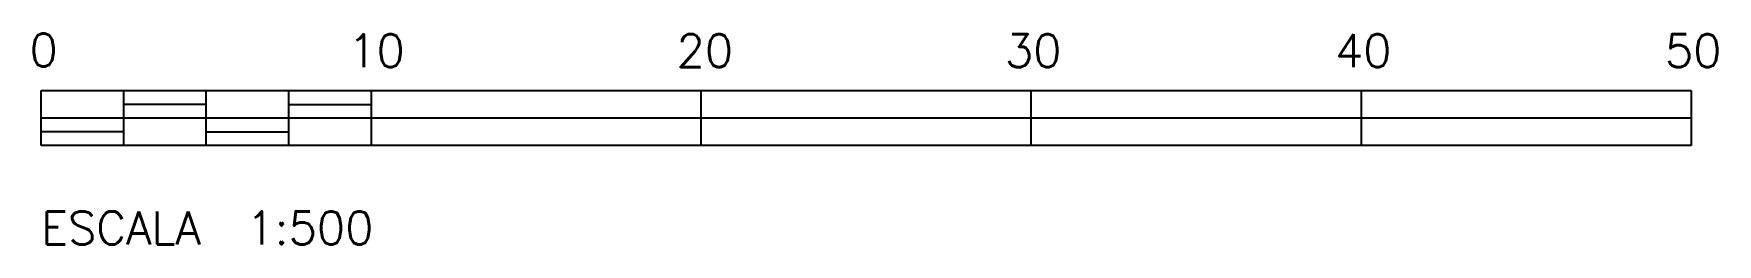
# Model space of a CAD drawing. Extents: x -0.2 to 50.8, y -3 to 3.4.
import ezdxf

# ---------------------------------------------------------------- set-up
doc = ezdxf.new("R2010")
doc.units = 0
doc.header["$LTSCALE"] = 15
doc.layers.get('0').update_dxf_attribs({"linetype": 'CONTINUOUS'})
doc.styles.get("Standard").update_dxf_attribs({"font": 'simplex', "height": 4})

msp = doc.modelspace()

# ---------------------------------------------------------------- linework, layer by layer
at = {"color": 0, "linetype": 'CONTINUOUS'}
for p, q in [((0, 0), (0, 1.667)), ((0, 1.667), (50, 1.667)), ((2.5, 1.667), (2.5, 0)), ((5, 0), (5, 1.667)), ((7.5, 1.667), (7.5, 0)), ((10, 1.667), (10, 0)), ((20, 0), (20, 1.667)), ((30, 0), (30, 1.667)), ((30, 1.667), (30, 1.667)), ((40, 1.667), (40, 0)), ((50, 1.667), (50, 0)), ((5, 1.25), (2.5, 1.25)), ((7.5, 1.25), (10, 1.25)), ((50, 0.833), (0, 0.833)), ((2.5, 0.417), (0, 0.417)), ((50, 0), (0, 0)), ((5, 0.417), (7.5, 0.417))]:
    msp.add_line(p, q, dxfattribs=at)

# ---------------------------------------------------------------- texts
for s, p in [('0', (-0.355, 2.398)), ('10', (9.303, 2.38)), ('20', (19.255, 2.38)), ('30', (29.207, 2.38)), ('40', (39.207, 2.38)), ('50', (49.207, 2.38)), ('ESCALA  1:500', (0, -3))]:
    msp.add_text(s, height=1, rotation=0, dxfattribs=at).set_placement(p)

doc.saveas('drawing.dxf')
